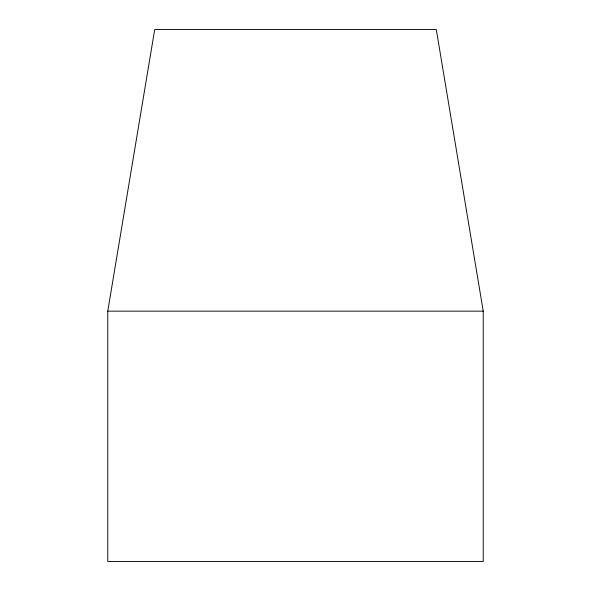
<?xml version="1.0" encoding="UTF-8"?>
<svg xmlns="http://www.w3.org/2000/svg" width="591" height="591" viewBox="0 0 591 591"><rect width="100%" height="100%" fill="white"/><g stroke="black" fill="none" stroke-linecap="round" stroke-linejoin="round"><path stroke-width="0.89" d="M107.769 311.147L154.702 29.55L436.298 29.55L483.231 311.147L483.231 561.45L107.769 561.45L107.769 311.147L483.231 311.147"/></g></svg>
